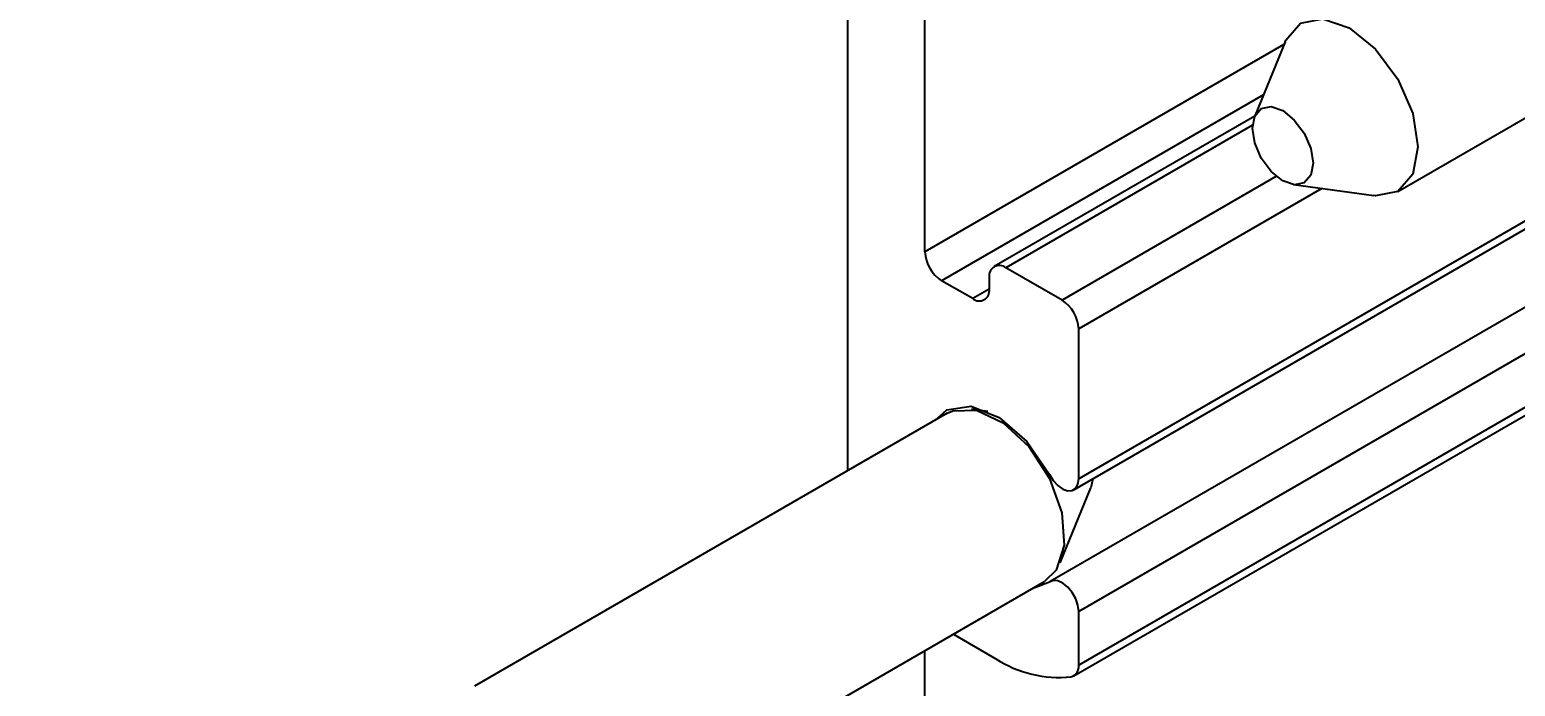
# Model space of a CAD drawing. Extents: x 0 to 10.8, y -12.4 to 0.
# Drawn here: x 5.258 to 6.206, y -8.433 to -8.014 of the extents above; entities that cross this region are included whole.
import ezdxf
from ezdxf import colors
from ezdxf.entities.mleader import LeaderData, LeaderLine
from ezdxf.math import Vec2, Vec3

# ---------------------------------------------------------------- set-up
doc = ezdxf.new("R2010")
doc.units = 0
doc.header["$LTSCALE"] = 0.5
doc.header["$MEASUREMENT"] = 0
for name, color, linetype in [('FAB DWG', 221, 'CONTINUOUS'), ('Hardware', 242, 'CONTINUOUS'), ('Housing', 150, 'CONTINUOUS')]:
    doc.layers.add(name, color=color, linetype=linetype)
doc.styles.get("Standard").update_dxf_attribs({"font": 'arial.ttf'})

msp = doc.modelspace()

# ---------------------------------------------------------------- linework, layer by layer
at = {"layer": 'Hardware', "linetype": 'Continuous', "lineweight": 25, "transparency": 16777216}
for p, q in [((6.13069, -8.11748), (6.62708, -7.83092)), ((6.05874, -8.02208), (6.0392, -8.06988)), ((6.06417, -8.11313), (6.11534, -8.12011)), ((6.11649, -8.12025), (6.11534, -8.12011)), ((5.84327, -8.25891), (5.54165, -8.43304)), ((5.86913, -8.25772), (5.85863, -8.25629)), ((5.91523, -8.35432), (5.93477, -8.30652)), ((5.60293, -8.54084), (5.90527, -8.3663))]:
    msp.add_line(p, q, dxfattribs=at)
at = {"layer": 'Hardware', "linetype": 'Continuous', "lineweight": 25, "transparency": 16777216, "flags": 128}
for points in [[(6.05874, -8.02208), (6.05919, -8.02105), (6.06868, -8.0101), (6.0829, -8.00733), (6.09968, -8.01315), (6.11646, -8.02669), (6.13068, -8.04587), (6.14019, -8.06778), (6.14354, -8.08908), (6.14021, -8.10653), (6.13071, -8.11748), (6.11649, -8.12025), (6.11649, -8.12025)], [(6.0394, -8.08652), (6.03792, -8.07712), (6.03939, -8.06942), (6.04359, -8.06459), (6.04986, -8.06337), (6.05726, -8.06594), (6.06467, -8.07191), (6.07094, -8.08037), (6.07514, -8.09004), (6.07662, -8.09944), (6.07515, -8.10714), (6.07096, -8.11197), (6.06468, -8.11319), (6.05728, -8.11063), (6.04987, -8.10465), (6.0436, -8.09619), (6.0394, -8.08652)], [(5.84327, -8.25891), (5.84671, -8.25733), (5.86185, -8.25689), (5.87888, -8.26493), (5.89522, -8.28023), (5.90836, -8.30045), (5.91632, -8.32253), (5.91787, -8.3431), (5.91279, -8.35903), (5.90527, -8.3663)], [(5.936, -8.30073), (5.93594, -8.30157), (5.93477, -8.30652)]]:
    msp.add_lwpolyline(points, dxfattribs=at)
at = {"layer": 'Housing', "linetype": 'Continuous', "lineweight": 25, "transparency": 16777216}
for p, q in [((5.77952, -6.9333), (5.77952, -8.29572)), ((5.92397, -8.30768), (7.09985, -7.62886)), ((7.09765, -7.62505), (5.92708, -8.30081)), ((7.12042, -7.66689), (5.90897, -8.36625)), ((7.12076, -7.69626), (5.92708, -8.38536)), ((7.12076, -7.73041), (5.92708, -8.41951)), ((5.92397, -8.42638), (7.12076, -7.73549)), ((5.82902, -8.15602), (5.82902, -7.87431)), ((6.05804, -8.02381), (5.82902, -8.15602)), ((6.04492, -8.05587), (5.83963, -8.17439)), ((6.03938, -8.06942), (5.87316, -8.16538)), ((6.03799, -8.0753), (5.88066, -8.16612)), ((6.05326, -8.10782), (5.91647, -8.18679)), ((6.08223, -8.1156), (5.92708, -8.20517)), ((5.91647, -8.18679), (5.88066, -8.16612)), ((5.85945, -8.18583), (5.83963, -8.17439)), ((5.87006, -8.17971), (5.85945, -8.18583)), ((5.87006, -8.17225), (5.87006, -8.17971)), ((5.92708, -8.30081), (5.92708, -8.20517)), ((5.90846, -8.36659), (5.89734, -8.37088)), ((5.92708, -8.41951), (5.92708, -8.38536)), ((5.84717, -8.39984), (5.87428, -8.41549)), ((5.82902, -8.71976), (5.82902, -8.41032))]:
    msp.add_line(p, q, dxfattribs=at)
at = {"layer": 'Housing', "linetype": 'Continuous', "lineweight": 25, "transparency": 16777216, "flags": 128}
for points in [[(5.83534, -8.26349), (5.84304, -8.25676), (5.85845, -8.25451), (5.87641, -8.26164), (5.89403, -8.27699), (5.90846, -8.29809)], [(5.90846, -8.29809), (5.9109, -8.3019), (5.91385, -8.30505), (5.91704, -8.30725), (5.92018, -8.30831), (5.92298, -8.30812), (5.92518, -8.3067), (5.92659, -8.30419), (5.92708, -8.30081)], [(5.92708, -8.38536), (5.92659, -8.38142), (5.92518, -8.37728), (5.92298, -8.37332), (5.92018, -8.36991), (5.91704, -8.36734), (5.91385, -8.36586), (5.9109, -8.3656), (5.90846, -8.36659)]]:
    msp.add_lwpolyline(points, dxfattribs=at)
at = {"layer": 'Housing', "linetype": 'Continuous', "lineweight": 25, "transparency": 16777216}
for centre, radius, start, end in [((5.85205, -8.15497), 0.02305, 182.60454, 237.3955), ((5.87652, -8.1712), 0.00655, 50.79776, 189.21287), ((5.86359, -8.18076), 0.00655, 230.79632, 9.21431), ((5.90405, -8.20621), 0.02305, 2.6061, 57.39394), ((5.91468, -8.35281), 0.07458, 237.19147, 275.76327), ((5.92045, -8.42053), 0.00671, 284.90179, 8.70558)]:
    msp.add_arc(centre, radius, start, end, dxfattribs=at)

# ---------------------------------------------------------------- leaders
at = {"layer": 'FAB DWG', "transparency": 16777216}
ml = msp.add_multileader_mtext('Standard', dxfattribs=at)
ml.set_content('"SG" MUST BE FACING \\PTOWARDS CONNECTION', color=256)
ml.set_leader_properties()
ml.build(insert=Vec2(0, 0))
ml.multileader.update_dxf_attribs({"dogleg_length": 0.36, "arrow_head_size": 0.35})
ctx = ml.context
ctx.base_point, ctx.char_height, ctx.arrow_head_size, ctx.landing_gap_size, ctx.plane_origin = Vec3(5.77443, -9.93134), 0.25, 0.35, 0.09, Vec3(7.22029, -13.67624)
notes = []
notes.append((ctx, [(1, (1, 1, 0), (5.41443, -9.93134), (1, 0), 0.36, [(1, [(4.637, -9.95863), (7.50163, -8.27451)], 0, [])])]))
ctx.mtext.insert, ctx.mtext.flow_direction = Vec3(5.86443, -9.8042), 5
for ctx, leaders in notes:
    for number, flags, end, landing, length, lines in leaders:
        leader = LeaderData()
        leader.index, (leader.has_last_leader_line, leader.has_dogleg_vector, leader.attachment_direction) = number, flags
        leader.last_leader_point, leader.dogleg_vector, leader.dogleg_length = Vec3(end), Vec3(landing), length
        for number, points, colour, breaks in lines:
            line = LeaderLine()
            line.index, line.vertices, line.color, line.breaks = number, Vec3.list(points), colors.encode_raw_color(colour), breaks
            leader.lines.append(line)
        ctx.leaders.append(leader)

doc.saveas('drawing.dxf')
